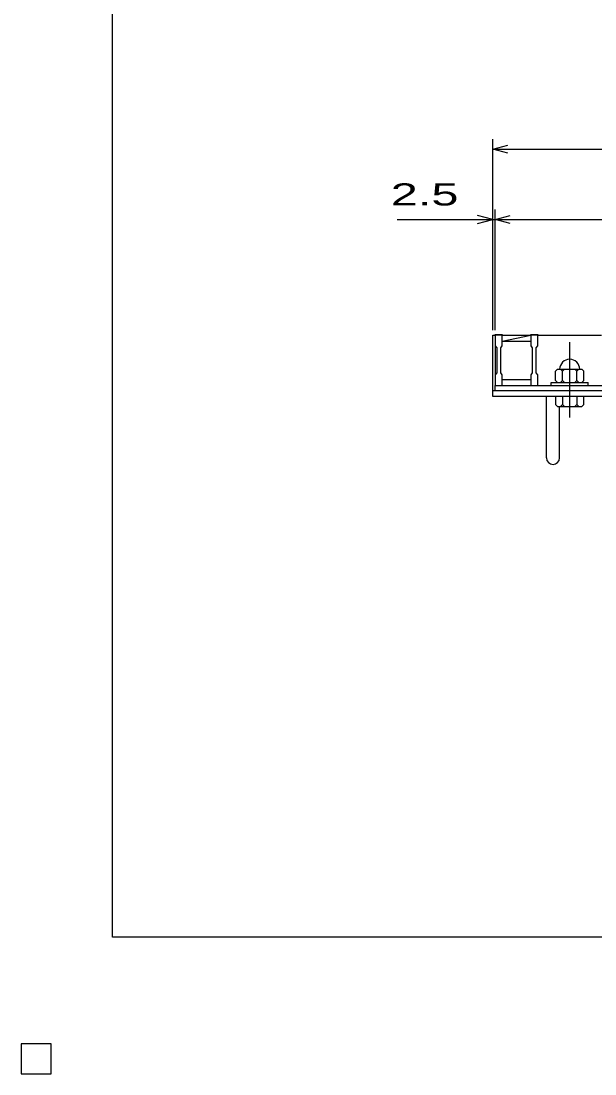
# Model space of a CAD drawing. Units: millimetres, scale not verified. Extents: x -1820 to 1731, y -1282 to 1054.
# Drawn here: x -1820 to -1249, y -1282 to -235 of the extents above; entities that cross this region are included whole.
import ezdxf
from ezdxf.enums import TextEntityAlignment as Align

# ---------------------------------------------------------------- set-up
doc = ezdxf.new("R2010")
doc.units = ezdxf.units.MM
doc.header["$LTSCALE"] = 10
doc.linetypes.add('CHAIN', pattern=[18.5, 12, -1.5, 3.5, -1.5])
for name, color, linetype, lineweight in [('0_2', 150, 'Continuous', 25), ('16', 3, 'Continuous', 25), ('19', 6, 'Continuous', 25), ('22', 4, 'Continuous', 25)]:
    doc.layers.add(name, color=color, linetype=linetype, lineweight=lineweight)
doc.styles.add('ベクトル', font='')
doc.styles.get('ベクトル').set_extended_font_data('ベクトル')

msp = doc.modelspace()

# ---------------------------------------------------------------- linework, layer by layer
at = {"layer": '0_2'}
for p, q in [((-1729, -1146.5), (-1729, 1053.5)), ((1731, -1146.5), (-1729, -1146.5))]:
    msp.add_line(p, q, dxfattribs=at)
at = {"layer": '16'}
for p, q in [((-1348, -547.5), (-1348, -546.8)), ((-1348, -546.8), (-1341, -546.8)), ((-1348, -547.5), (-1348, -558)), ((-1341, -547.5), (-1348, -547.5)), ((-1348, -547.5), (-1348, -591.5)), ((-1341, -546.8), (-1341, -547.5)), ((-1341, -558), (-1341, -547.5)), ((-1341, -547.5), (-1312.7, -547.5)), ((-1341, -553.5), (-1312.7, -547.5)), ((-1341, -553.5), (-1312.7, -553.5)), ((-1312.7, -547.5), (-1312.7, -546.8)), ((-1312.7, -546.8), (-1305.7, -546.8)), ((-1312.7, -547.5), (-1312.7, -558)), ((-1305.7, -547.5), (-1312.7, -547.5)), ((-1305.7, -546.8), (-1305.7, -547.5)), ((-1305.7, -558), (-1305.7, -547.5)), ((-1305.7, -547.5), (-1242.1, -547.5)), ((-1348, -558), (-1346.5, -560)), ((-1346.5, -560), (-1346.5, -585)), ((-1342.5, -560), (-1341, -558)), ((-1342.5, -585), (-1342.5, -560)), ((-1312.7, -558), (-1311.2, -560)), ((-1311.2, -560), (-1311.2, -585)), ((-1307.2, -560), (-1305.7, -558)), ((-1307.2, -585), (-1307.2, -560)), ((-1346.5, -585), (-1348, -587)), ((-1341, -587), (-1342.5, -585)), ((-1311.2, -585), (-1312.7, -587)), ((-1305.7, -587), (-1307.2, -585)), ((-1285.9, -581.5), (-1287.9, -583.5)), ((-1287.9, -592.5), (-1287.9, -583.5)), ((-1285.9, -581.5), (-1261.9, -581.5)), ((-1280.9, -583.5), (-1282.9, -581.5)), ((-1280.9, -583.5), (-1278.9, -581.5)), ((-1280.9, -592.5), (-1280.9, -583.5)), ((-1266.9, -583.5), (-1268.9, -581.5)), ((-1266.9, -583.5), (-1264.9, -581.5)), ((-1266.9, -592.5), (-1266.9, -583.5)), ((-1259.9, -583.5), (-1261.9, -581.5)), ((-1259.9, -592.5), (-1259.9, -583.5)), ((-1348, -587), (-1348, -597.5)), ((-1341, -597.5), (-1341, -587)), ((-1341, -591.5), (-1312.7, -591.5)), ((-1312.7, -587), (-1312.7, -597.5)), ((-1305.7, -597.5), (-1305.7, -587)), ((-1292.4, -597.5), (-1292.4, -594.5)), ((-1292.4, -594.5), (-1255.4, -594.5)), ((-1287.9, -592.5), (-1285.9, -594.5)), ((-1282.9, -594.5), (-1280.9, -592.5)), ((-1280.9, -592.5), (-1278.9, -594.5)), ((-1268.9, -594.5), (-1266.9, -592.5)), ((-1266.9, -592.5), (-1264.9, -594.5)), ((-1261.9, -594.5), (-1259.9, -592.5)), ((-1255.4, -597.5), (-1255.4, -594.5)), ((-1348, -597.5), (-1341, -597.5)), ((-1348, -597.5), (-353, -597.5)), ((-1348, -602.5), (-1348, -597.5)), ((-1348, -602.5), (-353, -602.5)), ((-1312.7, -597.5), (-1305.7, -597.5)), ((-1305.7, -597.5), (-1242.1, -597.5)), ((-1292.4, -597.5), (-1255.4, -597.5)), ((-1790, -1252.5), (-1820, -1252.5)), ((-1820, -1252.5), (-1820, -1282.5)), ((-1790, -1252.5), (-1820, -1252.5)), ((-1820, -1252.5), (-1820, -1282.5)), ((-1790, -1252.5), (-1820, -1252.5)), ((-1820, -1252.5), (-1820, -1282.5)), ((-1790, -1252.5), (-1820, -1252.5)), ((-1820, -1252.5), (-1820, -1282.5)), ((-1790, -1252.5), (-1820, -1252.5)), ((-1820, -1252.5), (-1820, -1282.5)), ((-1790, -1282.5), (-1790, -1252.5)), ((-1790, -1282.5), (-1790, -1252.5)), ((-1790, -1282.5), (-1790, -1252.5)), ((-1790, -1282.5), (-1790, -1252.5)), ((-1790, -1282.5), (-1790, -1252.5)), ((-1820, -1282.5), (-1790, -1282.5)), ((-1820, -1282.5), (-1790, -1282.5)), ((-1820, -1282.5), (-1790, -1282.5)), ((-1820, -1282.5), (-1790, -1282.5)), ((-1820, -1282.5), (-1790, -1282.5))]:
    msp.add_line(p, q, dxfattribs=at)
at = {"layer": '16', "linetype": 'CHAIN'}
msp.add_line((-1273.9, -629.5), (-1273.9, -554.5), dxfattribs=at)
at = {"layer": '16'}
msp.add_arc((-1273.9, -581.5), 10, 0, 180, dxfattribs=at)
at = {"layer": '19'}
for p, q in [((-1350.5, -602.5), (-1350.5, -547.5)), ((-1350.5, -547.5), (-1348, -547.5)), ((-1350.5, -602.5), (-350.5, -602.5)), ((-1350.5, -608.5), (-1350.5, -602.5)), ((-350.5, -608.5), (-1350.5, -608.5)), ((-1297, -669.61), (-1297, -608.5)), ((-1287.9, -608.5), (-1287.9, -616.5)), ((-1259.9, -608.5), (-1287.9, -608.5)), ((-1287.9, -616.5), (-1285.9, -618.5)), ((-1280.9, -616.5), (-1282.9, -618.5)), ((-1280.9, -608.5), (-1280.9, -616.5)), ((-1278.9, -618.5), (-1280.9, -616.5)), ((-1266.9, -616.5), (-1268.9, -618.5)), ((-1266.9, -608.5), (-1266.9, -616.5)), ((-1264.9, -618.5), (-1266.9, -616.5)), ((-1261.9, -618.5), (-1259.9, -616.5)), ((-1259.9, -616.5), (-1259.9, -608.5)), ((-1285.9, -618.5), (-1261.9, -618.5)), ((-1284, -669.61), (-1284, -618.5))]:
    msp.add_line(p, q, dxfattribs=at)
msp.add_arc((-1290.5, -669.61), 6.5, 180, 0, dxfattribs=at)
at = {"layer": '22'}
for p, q in [((-1350.5, -542.5), (-1350.5, -352.5)), ((-1350.5, -362.5), (-1335.5, -358.5)), ((-1335.5, -366.5), (-1350.5, -362.5)), ((-1350.5, -362.5), (-350.5, -362.5)), ((-1350.5, -432.5), (-1365.5, -428.5)), ((-1350.5, -542.5), (-1350.5, -422.5)), ((-1348, -542.5), (-1348, -422.5)), ((-1348, -432.5), (-1333, -428.5)), ((-1445.5, -432.5), (-1350.5, -432.5)), ((-1365.5, -436.5), (-1350.5, -432.5)), ((-1350.5, -432.5), (-1348, -432.5)), ((-1333, -436.5), (-1348, -432.5)), ((-1348, -432.5), (-353, -432.5))]:
    msp.add_line(p, q, dxfattribs=at)
at = {"layer": '22', "color": 2}
for p, q in [((-1790, -1252.5), (-1820, -1252.5)), ((-1820, -1252.5), (-1820, -1282.5)), ((-1790, -1252.5), (-1820, -1252.5)), ((-1820, -1252.5), (-1820, -1282.5)), ((-1790, -1252.5), (-1820, -1252.5)), ((-1820, -1252.5), (-1820, -1282.5)), ((-1790, -1282.5), (-1790, -1252.5)), ((-1790, -1282.5), (-1790, -1252.5)), ((-1790, -1282.5), (-1790, -1252.5)), ((-1820, -1282.5), (-1790, -1282.5)), ((-1820, -1282.5), (-1790, -1282.5)), ((-1820, -1282.5), (-1790, -1282.5))]:
    msp.add_line(p, q, dxfattribs=at)

# ---------------------------------------------------------------- texts
at = {"layer": '22', "color": 2, "style": 'ベクトル', "width": 1.65}
msp.add_text(' 2.5 ', height=21.99, dxfattribs=at).set_placement((-1465.5, -407.5), align=Align.MIDDLE_LEFT)

doc.saveas('drawing.dxf')
